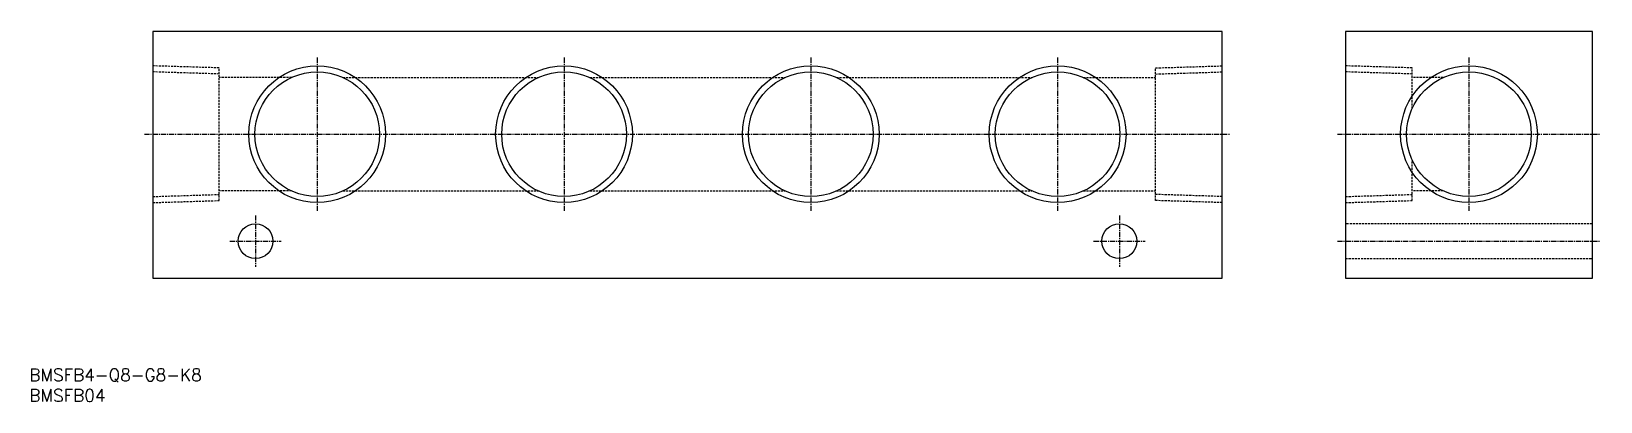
# Model space of a CAD drawing. Extents: x 1 to 382, y 0 to 90.
import ezdxf

# ---------------------------------------------------------------- set-up
doc = ezdxf.new("R2010")
doc.units = 0
doc.linetypes.add('CENTER', pattern=[2, 1.25, -0.25, 0.25, -0.25])
doc.linetypes.add('DASHED', pattern=[0.75, 0.5, -0.25])
doc.layers.get('0').update_dxf_attribs({"linetype": 'CONTINUOUS'})
doc.layers.add('CENTER', color=1, linetype='CENTER')
doc.styles.get("Standard").update_dxf_attribs({"font": 'txt.shx'})

# ---------------------------------------------------------------- blocks, each defined once
blk = doc.blocks.new('*U15')
at = {"color": 7, "linetype": 'CONTINUOUS'}
blk.add_text('BMSFB04', height=3, dxfattribs=at).set_placement((0, 0))
blk = doc.blocks.new('*U16')
at = {"color": 7, "linetype": 'CONTINUOUS'}
blk.add_text('BMSFB4-Q8-G8-K8', height=3, dxfattribs=at).set_placement((0, 5))

msp = doc.modelspace()

# ---------------------------------------------------------------- linework, layer by layer
at = {"color": 7, "linetype": 'CONTINUOUS'}
for p, q in [((290, 90), (30, 90)), ((30, 90), (30, 30)), ((290, 30), (290, 90)), ((380, 90), (320, 90)), ((320, 90), (320, 30)), ((380, 30), (380, 90)), ((30, 30), (290, 30)), ((320, 30), (380, 30))]:
    msp.add_line(p, q, dxfattribs=at)
at = {"color": 3, "linetype": 'DASHED'}
for p, q in [((46.2, 81.12), (30, 81.62)), ((46.2, 79.64), (30, 80.15)), ((46.2, 48.88), (46.2, 81.12)), ((273.8, 81.12), (290, 81.62)), ((273.8, 48.88), (273.8, 81.12)), ((273.8, 79.64), (290, 80.15)), ((336.2, 81.12), (320, 81.62)), ((336.2, 79.64), (320, 80.15)), ((336.2, 71.24), (336.2, 81.12)), ((63.76, 78.8), (46.2, 78.8)), ((76.24, 78.8), (123.76, 78.8)), ((136.24, 78.8), (183.76, 78.8)), ((196.24, 78.8), (243.76, 78.8)), ((256.24, 78.8), (273.8, 78.8)), ((343.76, 78.8), (336.2, 78.8)), ((336.2, 48.88), (336.2, 58.76)), ((30, 49.85), (46.2, 50.36)), ((63.76, 51.2), (46.2, 51.2)), ((76.24, 51.2), (123.76, 51.2)), ((136.24, 51.2), (183.76, 51.2)), ((196.24, 51.2), (243.76, 51.2)), ((256.24, 51.2), (273.8, 51.2)), ((290, 49.85), (273.8, 50.36)), ((320, 49.85), (336.2, 50.36)), ((343.76, 51.2), (336.2, 51.2)), ((30, 48.38), (46.2, 48.88)), ((290, 48.38), (273.8, 48.88)), ((320, 48.38), (336.2, 48.88)), ((380, 43.25), (320, 43.25)), ((320, 34.75), (380, 34.75))]:
    msp.add_line(p, q, dxfattribs=at)
at = {"color": 3, "linetype": 'CONTINUOUS'}
for centre in [(70, 65), (130, 65), (190, 65), (250, 65), (350, 65)]:
    msp.add_circle(centre, 16.62, dxfattribs=at)
at = {"color": 7, "linetype": 'CONTINUOUS'}
for centre, radius in [((70, 65), 15.15), ((130, 65), 15.15), ((190, 65), 15.15), ((250, 65), 15.15), ((350, 65), 15.15), ((55, 39), 4.25), ((265, 39), 4.25)]:
    msp.add_circle(centre, radius, dxfattribs=at)
at = {"layer": 'CENTER', "color": 1, "linetype": 'CENTER'}
for p, q in [((70, 83.62), (70, 46.38)), ((130, 83.62), (130, 46.38)), ((190, 83.62), (190, 46.38)), ((250, 83.62), (250, 46.38)), ((350, 83.62), (350, 46.38)), ((28, 65), (292, 65)), ((318, 65), (382, 65)), ((55, 45.25), (55, 32.75)), ((265, 45.25), (265, 32.75)), ((48.75, 39), (61.25, 39)), ((258.75, 39), (271.25, 39)), ((318, 39), (382, 39))]:
    msp.add_line(p, q, dxfattribs=at)

# ---------------------------------------------------------------- block references
at = {"color": 7, "linetype": 'CONTINUOUS'}
for name in ['*U16', '*U15']:
    msp.add_blockref(name, (0, 0), dxfattribs=at)

doc.saveas('drawing.dxf')
